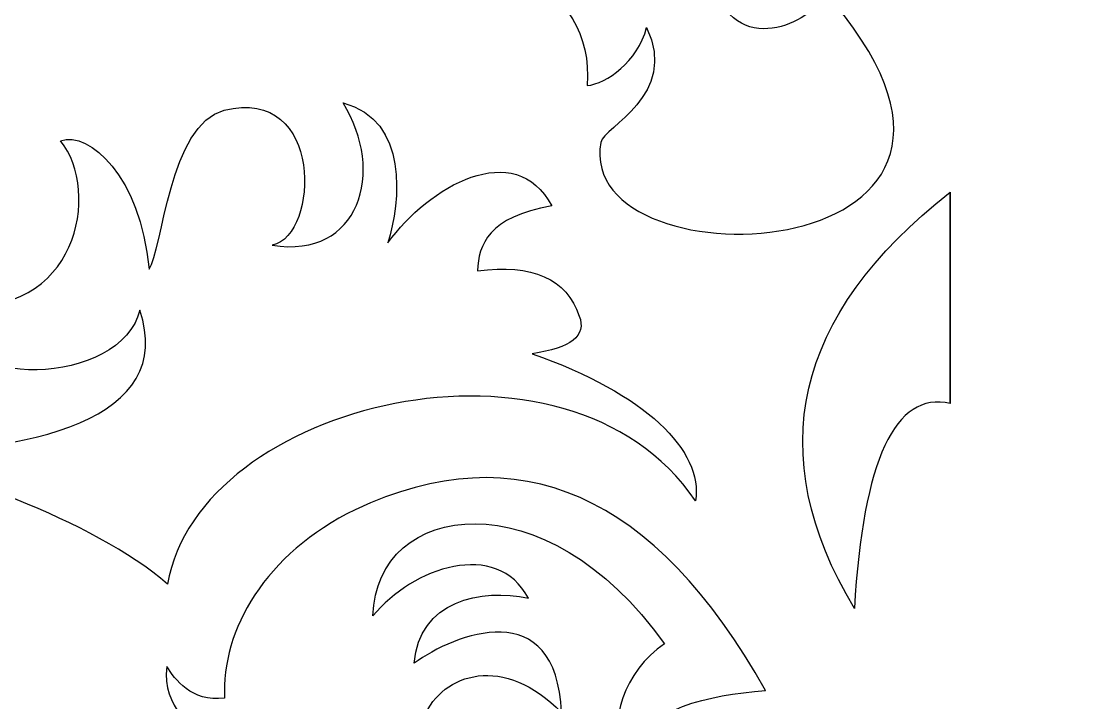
# Model space of a CAD drawing. Header units: centimetres. Extents: x -29.4 to 30.6, y -40.2 to 38.1.
# Drawn here: x -12.02 to -1.53, y 21.05 to 27.84 of the extents above; entities that cross this region are included whole.
import ezdxf

# ---------------------------------------------------------------- set-up
doc = ezdxf.new("R2010")
doc.units = ezdxf.units.CM
doc.header["$MEASUREMENT"] = 0
doc.layers.add('layer 1', color=7, linetype='Continuous')

msp = doc.modelspace()

# ---------------------------------------------------------------- linework, layer by layer
at = {"layer": 'layer 1', "color": 114}
for points, knots in [([(-10.49682, 31.68286), (-10.13731, 30.06776), (-7.41071, 29.67642), (-6.62518, 30.82687), (-6.62518, 30.82687), (-6.5612, 29.95221), (-5.30482, 29.20893), (-4.57809, 29.344), (-4.57809, 29.344), (-4.57555, 29.10636), (-4.71426, 28.92771), (-4.96843, 28.89726), (-4.96843, 28.89726), (-4.43667, 28.62986), (-4.31975, 29.1071), (-4.32318, 29.30432), (-4.32318, 29.30432), (-3.8192, 28.77985), (-4.55847, 27.77715), (-5.08296, 28.10369), (-5.08296, 28.10369), (-4.80939, 27.44749), (-4.01193, 27.90159), (-4.02869, 28.14642), (-4.02869, 28.14642), (-1.52953, 25.34688), (-6.5111, 25.14982), (-6.24195, 26.63134), (-6.24195, 26.63134), (-6.21352, 26.78785), (-5.46525, 27.09386), (-5.78604, 27.77597), (-5.78604, 27.77597), (-5.87759, 27.43635), (-6.18293, 27.21768), (-6.37843, 27.19713), (-6.37843, 27.19713), (-6.21382, 29.25603), (-10.92754, 28.82181), (-10.49682, 31.68286)], [0, 0, 0, 0, 0.09090909, 0.09090909, 0.09090909, 0.09090909, 0.18181818, 0.18181818, 0.18181818, 0.18181818, 0.27272727, 0.27272727, 0.27272727, 0.27272727, 0.36363636, 0.36363636, 0.36363636, 0.36363636, 0.45454545, 0.45454545, 0.45454545, 0.45454545, 0.54545455, 0.54545455, 0.54545455, 0.54545455, 0.63636364, 0.63636364, 0.63636364, 0.63636364, 0.72727273, 0.72727273, 0.72727273, 0.72727273, 0.81818182, 0.81818182, 0.81818182, 0.81818182, 1, 1, 1, 1]), ([(-8.81063, 27.02532), (-8.38165, 26.34007), (-8.64798, 25.46551), (-9.51482, 25.60831), (-9.51482, 25.60831), (-9.04775, 25.70335), (-8.99662, 27.20121), (-9.99579, 26.95213), (-9.99579, 26.95213), (-10.53806, 26.81696), (-10.60991, 25.55571), (-10.74182, 25.36803), (-10.74182, 25.36803), (-10.83216, 26.3017), (-11.33791, 26.74595), (-11.62385, 26.6483), (-11.62385, 26.6483), (-11.21443, 26.14325), (-11.45813, 24.8689), (-12.68872, 25.01522), (-12.68872, 25.01522), (-12.77612, 24.10417), (-11.0048, 24.21385), (-10.83627, 24.95936), (-10.83627, 24.95936), (-10.46161, 23.88526), (-11.89499, 23.51949), (-13.55785, 23.53591), (-13.55785, 23.53591), (-12.81102, 23.39074), (-11.30433, 22.8775), (-10.55749, 22.23175), (-10.55749, 22.23175), (-10.25918, 24.03671), (-6.5745, 24.94605), (-5.29979, 23.06279), (-5.29979, 23.06279), (-5.21906, 23.55837), (-5.79656, 24.1316), (-6.92691, 24.52706), (-6.92691, 24.52706), (-6.53835, 24.58212), (-6.38192, 24.70727), (-6.45762, 24.9025), (-6.45762, 24.9025), (-6.58377, 25.27292), (-6.92186, 25.4231), (-7.4719, 25.35302), (-7.4719, 25.35302), (-7.45912, 25.6116), (-7.36584, 25.88864), (-6.73011, 25.99876), (-6.73011, 25.99876), (-7.09666, 26.68841), (-7.96123, 26.19287), (-8.36308, 25.63084), (-8.36308, 25.63084), (-8.23928, 26.04141), (-8.15066, 26.85371), (-8.81063, 27.02532)], [0, 0, 0, 0, 0.0625, 0.0625, 0.0625, 0.0625, 0.125, 0.125, 0.125, 0.125, 0.1875, 0.1875, 0.1875, 0.1875, 0.25, 0.25, 0.25, 0.25, 0.3125, 0.3125, 0.3125, 0.3125, 0.375, 0.375, 0.375, 0.375, 0.4375, 0.4375, 0.4375, 0.4375, 0.5, 0.5, 0.5, 0.5, 0.5625, 0.5625, 0.5625, 0.5625, 0.625, 0.625, 0.625, 0.625, 0.6875, 0.6875, 0.6875, 0.6875, 0.75, 0.75, 0.75, 0.75, 0.8125, 0.8125, 0.8125, 0.8125, 0.875, 0.875, 0.875, 0.875, 1, 1, 1, 1]), ([(-2.76308, 26.13451), (-4.32184, 24.91297), (-4.63956, 23.53122), (-3.71624, 21.98927), (-3.71624, 21.98927), (-3.63022, 23.47115), (-3.3125, 24.15201), (-2.76308, 24.03185), (-2.76308, 24.03185), (-2.76308, 24.03185), (-2.76308, 24.03187), (-2.76308, 24.03187), (-2.76308, 24.03187), (-2.76308, 24.03187), (-2.76308, 24.08319), (-2.76308, 24.08319), (-2.76308, 24.08319), (-2.76308, 24.08319), (-2.76308, 24.13394), (-2.76308, 24.13394), (-2.76308, 24.13394), (-2.76308, 24.13394), (-2.76308, 24.1841), (-2.76308, 24.1841), (-2.76308, 24.1841), (-2.76308, 24.1841), (-2.76308, 24.23367), (-2.76308, 24.23367), (-2.76308, 24.23367), (-2.76308, 24.23367), (-2.76308, 24.28266), (-2.76308, 24.28266), (-2.76308, 24.28266), (-2.76308, 24.28266), (-2.76308, 24.33106), (-2.76308, 24.33106), (-2.76308, 24.33106), (-2.76308, 24.33106), (-2.76308, 24.37888), (-2.76308, 24.37888), (-2.76308, 24.37888), (-2.76308, 24.37888), (-2.76308, 24.4261), (-2.76308, 24.4261), (-2.76308, 24.4261), (-2.76308, 24.4261), (-2.76308, 24.47275), (-2.76308, 24.47275), (-2.76308, 24.47275), (-2.76308, 24.47275), (-2.76308, 24.5188), (-2.76308, 24.5188), (-2.76308, 24.5188), (-2.76308, 24.5188), (-2.76308, 24.56427), (-2.76308, 24.56427), (-2.76308, 24.56427), (-2.76308, 24.56427), (-2.76308, 24.60915), (-2.76308, 24.60915), (-2.76308, 24.60915), (-2.76308, 24.60915), (-2.76308, 24.65344), (-2.76308, 24.65344), (-2.76308, 24.65344), (-2.76308, 24.65344), (-2.76308, 24.69715), (-2.76308, 24.69715), (-2.76308, 24.69715), (-2.76308, 24.69715), (-2.76308, 24.74027), (-2.76308, 24.74027), (-2.76308, 24.74027), (-2.76308, 24.74027), (-2.76308, 24.7828), (-2.76308, 24.7828), (-2.76308, 24.7828), (-2.76308, 24.7828), (-2.76308, 25.06412), (-2.76308, 25.06412), (-2.76308, 25.06412), (-2.76308, 25.06412), (-2.76308, 25.10196), (-2.76308, 25.10196), (-2.76308, 25.10196), (-2.76308, 25.10196), (-2.76308, 25.13921), (-2.76308, 25.13921), (-2.76308, 25.13921), (-2.76308, 25.13921), (-2.76308, 25.17588), (-2.76308, 25.17588), (-2.76308, 25.17588), (-2.76308, 25.17588), (-2.76308, 25.21196), (-2.76308, 25.21196), (-2.76308, 25.21196), (-2.76308, 25.21196), (-2.76308, 25.24746), (-2.76308, 25.24746), (-2.76308, 25.24746), (-2.76308, 25.24746), (-2.76308, 25.28236), (-2.76308, 25.28236), (-2.76308, 25.28236), (-2.76308, 25.28236), (-2.76308, 25.31668), (-2.76308, 25.31668), (-2.76308, 25.31668), (-2.76308, 25.31668), (-2.76308, 25.35042), (-2.76308, 25.35042), (-2.76308, 25.35042), (-2.76308, 25.35042), (-2.76308, 25.38357), (-2.76308, 25.38357), (-2.76308, 25.38357), (-2.76308, 25.38357), (-2.76308, 25.41613), (-2.76308, 25.41613), (-2.76308, 25.41613), (-2.76308, 25.41613), (-2.76308, 25.4481), (-2.76308, 25.4481), (-2.76308, 25.4481), (-2.76308, 25.4481), (-2.76308, 25.47949), (-2.76308, 25.47949), (-2.76308, 25.47949), (-2.76308, 25.47949), (-2.76308, 25.51029), (-2.76308, 25.51029), (-2.76308, 25.51029), (-2.76308, 25.51029), (-2.76308, 25.5405), (-2.76308, 25.5405), (-2.76308, 25.5405), (-2.76308, 25.5405), (-2.76308, 25.57013), (-2.76308, 25.57013), (-2.76308, 25.57013), (-2.76308, 25.57013), (-2.76308, 25.59917), (-2.76308, 25.59917), (-2.76308, 25.59917), (-2.76308, 25.59917), (-2.76308, 25.62762), (-2.76308, 25.62762), (-2.76308, 25.62762), (-2.76308, 25.62762), (-2.76308, 25.65549), (-2.76308, 25.65549), (-2.76308, 25.65549), (-2.76308, 25.65549), (-2.76308, 25.68277), (-2.76308, 25.68277), (-2.76308, 25.68277), (-2.76308, 25.68277), (-2.76308, 25.70947), (-2.76308, 25.70947), (-2.76308, 25.70947), (-2.76308, 25.70947), (-2.76308, 25.73557), (-2.76308, 25.73557), (-2.76308, 25.73557), (-2.76308, 25.73557), (-2.76308, 25.76109), (-2.76308, 25.76109), (-2.76308, 25.76109), (-2.76308, 25.76109), (-2.76308, 25.78603), (-2.76308, 25.78603), (-2.76308, 25.78603), (-2.76308, 25.78603), (-2.76308, 25.81037), (-2.76308, 25.81037), (-2.76308, 25.81037), (-2.76308, 25.81037), (-2.76308, 25.83414), (-2.76308, 25.83414), (-2.76308, 25.83414), (-2.76308, 25.83414), (-2.76308, 25.85731), (-2.76308, 25.85731), (-2.76308, 25.85731), (-2.76308, 25.85731), (-2.76308, 25.8799), (-2.76308, 25.8799), (-2.76308, 25.8799), (-2.76308, 25.8799), (-2.76308, 25.9019), (-2.76308, 25.9019), (-2.76308, 25.9019), (-2.76308, 25.9019), (-2.76308, 25.92331), (-2.76308, 25.92331), (-2.76308, 25.92331), (-2.76308, 25.92331), (-2.76308, 26.0031), (-2.76308, 26.0031), (-2.76308, 26.0031), (-2.76308, 26.0031), (-2.76308, 26.02158), (-2.76308, 26.02158), (-2.76308, 26.02158), (-2.76308, 26.02158), (-2.76308, 26.03947), (-2.76308, 26.03947), (-2.76308, 26.03947), (-2.76308, 26.03947), (-2.76308, 26.05678), (-2.76308, 26.05678), (-2.76308, 26.05678), (-2.76308, 26.05678), (-2.76308, 26.0735), (-2.76308, 26.0735), (-2.76308, 26.0735), (-2.76308, 26.0735), (-2.76308, 26.08964), (-2.76308, 26.08964), (-2.76308, 26.08964), (-2.76308, 26.08964), (-2.76308, 26.10518), (-2.76308, 26.10518), (-2.76308, 26.10518), (-2.76308, 26.10518), (-2.76308, 26.12014), (-2.76308, 26.12014), (-2.76308, 26.12014), (-2.76308, 26.12014), (-2.76308, 26.13451), (-2.76308, 26.13451)], [0, 0, 0, 0, 0.01694915, 0.01694915, 0.01694915, 0.01694915, 0.03389831, 0.03389831, 0.03389831, 0.03389831, 0.05084746, 0.05084746, 0.05084746, 0.05084746, 0.06779661, 0.06779661, 0.06779661, 0.06779661, 0.08474576, 0.08474576, 0.08474576, 0.08474576, 0.10169492, 0.10169492, 0.10169492, 0.10169492, 0.11864407, 0.11864407, 0.11864407, 0.11864407, 0.13559322, 0.13559322, 0.13559322, 0.13559322, 0.15254237, 0.15254237, 0.15254237, 0.15254237, 0.16949153, 0.16949153, 0.16949153, 0.16949153, 0.18644068, 0.18644068, 0.18644068, 0.18644068, 0.20338983, 0.20338983, 0.20338983, 0.20338983, 0.22033898, 0.22033898, 0.22033898, 0.22033898, 0.23728814, 0.23728814, 0.23728814, 0.23728814, 0.25423729, 0.25423729, 0.25423729, 0.25423729, 0.27118644, 0.27118644, 0.27118644, 0.27118644, 0.28813559, 0.28813559, 0.28813559, 0.28813559, 0.30508475, 0.30508475, 0.30508475, 0.30508475, 0.3220339, 0.3220339, 0.3220339, 0.3220339, 0.33898305, 0.33898305, 0.33898305, 0.33898305, 0.3559322, 0.3559322, 0.3559322, 0.3559322, 0.37288136, 0.37288136, 0.37288136, 0.37288136, 0.38983051, 0.38983051, 0.38983051, 0.38983051, 0.40677966, 0.40677966, 0.40677966, 0.40677966, 0.42372881, 0.42372881, 0.42372881, 0.42372881, 0.44067797, 0.44067797, 0.44067797, 0.44067797, 0.45762712, 0.45762712, 0.45762712, 0.45762712, 0.47457627, 0.47457627, 0.47457627, 0.47457627, 0.49152542, 0.49152542, 0.49152542, 0.49152542, 0.50847458, 0.50847458, 0.50847458, 0.50847458, 0.52542373, 0.52542373, 0.52542373, 0.52542373, 0.54237288, 0.54237288, 0.54237288, 0.54237288, 0.55932203, 0.55932203, 0.55932203, 0.55932203, 0.57627119, 0.57627119, 0.57627119, 0.57627119, 0.59322034, 0.59322034, 0.59322034, 0.59322034, 0.61016949, 0.61016949, 0.61016949, 0.61016949, 0.62711864, 0.62711864, 0.62711864, 0.62711864, 0.6440678, 0.6440678, 0.6440678, 0.6440678, 0.66101695, 0.66101695, 0.66101695, 0.66101695, 0.6779661, 0.6779661, 0.6779661, 0.6779661, 0.69491525, 0.69491525, 0.69491525, 0.69491525, 0.71186441, 0.71186441, 0.71186441, 0.71186441, 0.72881356, 0.72881356, 0.72881356, 0.72881356, 0.74576271, 0.74576271, 0.74576271, 0.74576271, 0.76271186, 0.76271186, 0.76271186, 0.76271186, 0.77966102, 0.77966102, 0.77966102, 0.77966102, 0.79661017, 0.79661017, 0.79661017, 0.79661017, 0.81355932, 0.81355932, 0.81355932, 0.81355932, 0.83050847, 0.83050847, 0.83050847, 0.83050847, 0.84745763, 0.84745763, 0.84745763, 0.84745763, 0.86440678, 0.86440678, 0.86440678, 0.86440678, 0.88135593, 0.88135593, 0.88135593, 0.88135593, 0.89830508, 0.89830508, 0.89830508, 0.89830508, 0.91525424, 0.91525424, 0.91525424, 0.91525424, 0.93220339, 0.93220339, 0.93220339, 0.93220339, 0.94915254, 0.94915254, 0.94915254, 0.94915254, 0.96610169, 0.96610169, 0.96610169, 0.96610169, 1, 1, 1, 1]), ([(-2.76308, 24.03187), (-2.76308, 24.03187), (-2.76308, 24.08319), (-2.76308, 24.08319), (-2.76308, 24.08319), (-2.76308, 24.08319), (-2.76308, 24.13394), (-2.76308, 24.13394), (-2.76308, 24.13394), (-2.76308, 24.13394), (-2.76308, 24.1841), (-2.76308, 24.1841), (-2.76308, 24.1841), (-2.76308, 24.1841), (-2.76308, 24.23367), (-2.76308, 24.23367), (-2.76308, 24.23367), (-2.76308, 24.23367), (-2.76308, 24.28266), (-2.76308, 24.28266), (-2.76308, 24.28266), (-2.76308, 24.28266), (-2.76308, 24.33106), (-2.76308, 24.33106), (-2.76308, 24.33106), (-2.76308, 24.33106), (-2.76308, 24.37888), (-2.76308, 24.37888), (-2.76308, 24.37888), (-2.76308, 24.37888), (-2.76308, 24.4261), (-2.76308, 24.4261), (-2.76308, 24.4261), (-2.76308, 24.4261), (-2.76308, 24.47275), (-2.76308, 24.47275), (-2.76308, 24.47275), (-2.76308, 24.47275), (-2.76308, 24.5188), (-2.76308, 24.5188), (-2.76308, 24.5188), (-2.76308, 24.5188), (-2.76308, 24.56427), (-2.76308, 24.56427), (-2.76308, 24.56427), (-2.76308, 24.56427), (-2.76308, 24.60915), (-2.76308, 24.60915), (-2.76308, 24.60915), (-2.76308, 24.60915), (-2.76308, 24.65344), (-2.76308, 24.65344), (-2.76308, 24.65344), (-2.76308, 24.65344), (-2.76308, 24.69715), (-2.76308, 24.69715), (-2.76308, 24.69715), (-2.76308, 24.69715), (-2.76308, 24.74027), (-2.76308, 24.74027), (-2.76308, 24.74027), (-2.76308, 24.74027), (-2.76308, 24.7828), (-2.76308, 24.7828), (-2.76308, 24.7828), (-2.76308, 24.7828), (-2.76308, 25.06412), (-2.76308, 25.06412), (-2.76308, 25.06412), (-2.76308, 25.06412), (-2.76308, 25.10196), (-2.76308, 25.10196), (-2.76308, 25.10196), (-2.76308, 25.10196), (-2.76308, 25.13921), (-2.76308, 25.13921), (-2.76308, 25.13921), (-2.76308, 25.13921), (-2.76308, 25.17588), (-2.76308, 25.17588), (-2.76308, 25.17588), (-2.76308, 25.17588), (-2.76308, 25.21196), (-2.76308, 25.21196), (-2.76308, 25.21196), (-2.76308, 25.21196), (-2.76308, 25.24746), (-2.76308, 25.24746), (-2.76308, 25.24746), (-2.76308, 25.24746), (-2.76308, 25.28236), (-2.76308, 25.28236), (-2.76308, 25.28236), (-2.76308, 25.28236), (-2.76308, 25.31668), (-2.76308, 25.31668), (-2.76308, 25.31668), (-2.76308, 25.31668), (-2.76308, 25.35042), (-2.76308, 25.35042), (-2.76308, 25.35042), (-2.76308, 25.35042), (-2.76308, 25.38357), (-2.76308, 25.38357), (-2.76308, 25.38357), (-2.76308, 25.38357), (-2.76308, 25.41613), (-2.76308, 25.41613), (-2.76308, 25.41613), (-2.76308, 25.41613), (-2.76308, 25.4481), (-2.76308, 25.4481), (-2.76308, 25.4481), (-2.76308, 25.4481), (-2.76308, 25.47949), (-2.76308, 25.47949), (-2.76308, 25.47949), (-2.76308, 25.47949), (-2.76308, 25.51029), (-2.76308, 25.51029), (-2.76308, 25.51029), (-2.76308, 25.51029), (-2.76308, 25.5405), (-2.76308, 25.5405), (-2.76308, 25.5405), (-2.76308, 25.5405), (-2.76308, 25.57013), (-2.76308, 25.57013), (-2.76308, 25.57013), (-2.76308, 25.57013), (-2.76308, 25.59917), (-2.76308, 25.59917), (-2.76308, 25.59917), (-2.76308, 25.59917), (-2.76308, 25.62762), (-2.76308, 25.62762), (-2.76308, 25.62762), (-2.76308, 25.62762), (-2.76308, 25.65549), (-2.76308, 25.65549), (-2.76308, 25.65549), (-2.76308, 25.65549), (-2.76308, 25.68277), (-2.76308, 25.68277), (-2.76308, 25.68277), (-2.76308, 25.68277), (-2.76308, 25.70947), (-2.76308, 25.70947), (-2.76308, 25.70947), (-2.76308, 25.70947), (-2.76308, 25.73557), (-2.76308, 25.73557), (-2.76308, 25.73557), (-2.76308, 25.73557), (-2.76308, 25.76109), (-2.76308, 25.76109), (-2.76308, 25.76109), (-2.76308, 25.76109), (-2.76308, 25.78603), (-2.76308, 25.78603), (-2.76308, 25.78603), (-2.76308, 25.78603), (-2.76308, 25.81037), (-2.76308, 25.81037), (-2.76308, 25.81037), (-2.76308, 25.81037), (-2.76308, 25.83414), (-2.76308, 25.83414), (-2.76308, 25.83414), (-2.76308, 25.83414), (-2.76308, 25.85731), (-2.76308, 25.85731), (-2.76308, 25.85731), (-2.76308, 25.85731), (-2.76308, 25.8799), (-2.76308, 25.8799), (-2.76308, 25.8799), (-2.76308, 25.8799), (-2.76308, 25.9019), (-2.76308, 25.9019), (-2.76308, 25.9019), (-2.76308, 25.9019), (-2.76308, 25.92331), (-2.76308, 25.92331), (-2.76308, 25.92331), (-2.76308, 25.92331), (-2.76308, 26.0031), (-2.76308, 26.0031), (-2.76308, 26.0031), (-2.76308, 26.0031), (-2.76308, 26.02158), (-2.76308, 26.02158), (-2.76308, 26.02158), (-2.76308, 26.02158), (-2.76308, 26.03947), (-2.76308, 26.03947), (-2.76308, 26.03947), (-2.76308, 26.03947), (-2.76308, 26.05678), (-2.76308, 26.05678), (-2.76308, 26.05678), (-2.76308, 26.05678), (-2.76308, 26.0735), (-2.76308, 26.0735), (-2.76308, 26.0735), (-2.76308, 26.0735), (-2.76308, 26.08964), (-2.76308, 26.08964), (-2.76308, 26.08964), (-2.76308, 26.08964), (-2.76308, 26.10518), (-2.76308, 26.10518), (-2.76308, 26.10518), (-2.76308, 26.10518), (-2.76308, 26.12014), (-2.76308, 26.12014), (-2.76308, 26.12014), (-2.76308, 26.12014), (-2.76308, 26.13451), (-2.76308, 26.13451), (-2.76308, 26.13451), (-2.76308, 26.13451), (-2.76308, 26.13454), (-2.76308, 26.13454), (-2.76308, 26.13454), (-2.76308, 26.13454), (-2.76308, 24.03187), (-2.76308, 24.03187)], [0, 0, 0, 0, 0.01724138, 0.01724138, 0.01724138, 0.01724138, 0.03448276, 0.03448276, 0.03448276, 0.03448276, 0.05172414, 0.05172414, 0.05172414, 0.05172414, 0.06896552, 0.06896552, 0.06896552, 0.06896552, 0.0862069, 0.0862069, 0.0862069, 0.0862069, 0.10344828, 0.10344828, 0.10344828, 0.10344828, 0.12068966, 0.12068966, 0.12068966, 0.12068966, 0.13793103, 0.13793103, 0.13793103, 0.13793103, 0.15517241, 0.15517241, 0.15517241, 0.15517241, 0.17241379, 0.17241379, 0.17241379, 0.17241379, 0.18965517, 0.18965517, 0.18965517, 0.18965517, 0.20689655, 0.20689655, 0.20689655, 0.20689655, 0.22413793, 0.22413793, 0.22413793, 0.22413793, 0.24137931, 0.24137931, 0.24137931, 0.24137931, 0.25862069, 0.25862069, 0.25862069, 0.25862069, 0.27586207, 0.27586207, 0.27586207, 0.27586207, 0.29310345, 0.29310345, 0.29310345, 0.29310345, 0.31034483, 0.31034483, 0.31034483, 0.31034483, 0.32758621, 0.32758621, 0.32758621, 0.32758621, 0.34482759, 0.34482759, 0.34482759, 0.34482759, 0.36206897, 0.36206897, 0.36206897, 0.36206897, 0.37931034, 0.37931034, 0.37931034, 0.37931034, 0.39655172, 0.39655172, 0.39655172, 0.39655172, 0.4137931, 0.4137931, 0.4137931, 0.4137931, 0.43103448, 0.43103448, 0.43103448, 0.43103448, 0.44827586, 0.44827586, 0.44827586, 0.44827586, 0.46551724, 0.46551724, 0.46551724, 0.46551724, 0.48275862, 0.48275862, 0.48275862, 0.48275862, 0.5, 0.5, 0.5, 0.5, 0.51724138, 0.51724138, 0.51724138, 0.51724138, 0.53448276, 0.53448276, 0.53448276, 0.53448276, 0.55172414, 0.55172414, 0.55172414, 0.55172414, 0.56896552, 0.56896552, 0.56896552, 0.56896552, 0.5862069, 0.5862069, 0.5862069, 0.5862069, 0.60344828, 0.60344828, 0.60344828, 0.60344828, 0.62068966, 0.62068966, 0.62068966, 0.62068966, 0.63793103, 0.63793103, 0.63793103, 0.63793103, 0.65517241, 0.65517241, 0.65517241, 0.65517241, 0.67241379, 0.67241379, 0.67241379, 0.67241379, 0.68965517, 0.68965517, 0.68965517, 0.68965517, 0.70689655, 0.70689655, 0.70689655, 0.70689655, 0.72413793, 0.72413793, 0.72413793, 0.72413793, 0.74137931, 0.74137931, 0.74137931, 0.74137931, 0.75862069, 0.75862069, 0.75862069, 0.75862069, 0.77586207, 0.77586207, 0.77586207, 0.77586207, 0.79310345, 0.79310345, 0.79310345, 0.79310345, 0.81034483, 0.81034483, 0.81034483, 0.81034483, 0.82758621, 0.82758621, 0.82758621, 0.82758621, 0.84482759, 0.84482759, 0.84482759, 0.84482759, 0.86206897, 0.86206897, 0.86206897, 0.86206897, 0.87931034, 0.87931034, 0.87931034, 0.87931034, 0.89655172, 0.89655172, 0.89655172, 0.89655172, 0.9137931, 0.9137931, 0.9137931, 0.9137931, 0.93103448, 0.93103448, 0.93103448, 0.93103448, 0.94827586, 0.94827586, 0.94827586, 0.94827586, 0.96551724, 0.96551724, 0.96551724, 0.96551724, 1, 1, 1, 1]), ([(-6.0236, 20.52238), (-6.16973, 20.84774), (-6.01093, 21.36354), (-5.60942, 21.63643), (-5.60942, 21.63643), (-6.79265, 23.30912), (-8.47957, 23.06353), (-8.5133, 21.91568), (-8.5133, 21.91568), (-8.11584, 22.39875), (-7.27714, 22.68407), (-6.9637, 22.09155), (-6.9637, 22.09155), (-7.43161, 22.19394), (-8.05687, 22.06344), (-8.1008, 21.44309), (-8.1008, 21.44309), (-7.7041, 21.73756), (-6.68092, 22.13952), (-6.63517, 20.95147), (-6.63517, 20.95147), (-7.19752, 21.54153), (-7.825, 21.34958), (-8.00057, 20.90807), (-8.00057, 20.90807), (-7.51447, 20.95412), (-6.77132, 20.47238), (-6.67101, 19.95833), (-6.67101, 19.95833), (-6.89809, 19.63545), (-7.2898, 18.80314), (-7.21411, 18.49028), (-7.21411, 18.49028), (-7.01626, 18.11932), (-7.10675, 17.91285), (-7.18743, 17.84059), (-7.18743, 17.84059), (-7.43905, 18.25432), (-8.74023, 19.18485), (-9.20483, 18.9408), (-9.20483, 18.9408), (-9.97073, 18.37092), (-10.00933, 19.21384), (-10.99117, 18.95582), (-10.99117, 18.95582), (-10.64803, 18.52532), (-10.83979, 18.34511), (-11.56644, 18.41519), (-11.56644, 18.41519), (-11.43524, 18.70303), (-11.45542, 19.17608), (-11.62699, 19.83434), (-11.62699, 19.83434), (-9.13555, 20.64142), (-10.67913, 20.58145), (-10.56671, 21.41127), (-10.56671, 21.41127), (-10.48547, 21.28517), (-10.32447, 21.05539), (-9.99139, 21.09544), (-9.99139, 21.09544), (-10.02166, 21.7763), (-9.58765, 22.53269), (-8.68934, 22.97324), (-8.68934, 22.97324), (-7.0643, 23.7342), (-5.70168, 23.13344), (-4.6015, 21.17096), (-4.6015, 21.17096), (-5.19701, 21.1209), (-5.73719, 21.0117), (-6.0236, 20.52238)], [0, 0, 0, 0, 0.05263158, 0.05263158, 0.05263158, 0.05263158, 0.10526316, 0.10526316, 0.10526316, 0.10526316, 0.15789474, 0.15789474, 0.15789474, 0.15789474, 0.21052632, 0.21052632, 0.21052632, 0.21052632, 0.26315789, 0.26315789, 0.26315789, 0.26315789, 0.31578947, 0.31578947, 0.31578947, 0.31578947, 0.36842105, 0.36842105, 0.36842105, 0.36842105, 0.42105263, 0.42105263, 0.42105263, 0.42105263, 0.47368421, 0.47368421, 0.47368421, 0.47368421, 0.52631579, 0.52631579, 0.52631579, 0.52631579, 0.57894737, 0.57894737, 0.57894737, 0.57894737, 0.63157895, 0.63157895, 0.63157895, 0.63157895, 0.68421053, 0.68421053, 0.68421053, 0.68421053, 0.73684211, 0.73684211, 0.73684211, 0.73684211, 0.78947368, 0.78947368, 0.78947368, 0.78947368, 0.84210526, 0.84210526, 0.84210526, 0.84210526, 0.89473684, 0.89473684, 0.89473684, 0.89473684, 1, 1, 1, 1])]:
    msp.add_open_spline(points, degree=3, knots=knots, dxfattribs=at)
at = {"layer": 'layer 1', "color": 250, "lineweight": 20}
for points, knots in [([(-10.49682, 31.68286), (-10.13731, 30.06776), (-7.41071, 29.67642), (-6.62518, 30.82687), (-6.62518, 30.82687), (-6.5612, 29.95221), (-5.30482, 29.20893), (-4.57809, 29.344), (-4.57809, 29.344), (-4.57555, 29.10636), (-4.71426, 28.92771), (-4.96843, 28.89726), (-4.96843, 28.89726), (-4.43667, 28.62986), (-4.31975, 29.1071), (-4.32318, 29.30432), (-4.32318, 29.30432), (-3.8192, 28.77985), (-4.55847, 27.77715), (-5.08296, 28.10369), (-5.08296, 28.10369), (-4.80939, 27.44749), (-4.01193, 27.90159), (-4.02869, 28.14642), (-4.02869, 28.14642), (-1.52953, 25.34688), (-6.5111, 25.14982), (-6.24195, 26.63134), (-6.24195, 26.63134), (-6.21352, 26.78785), (-5.46525, 27.09386), (-5.78604, 27.77597), (-5.78604, 27.77597), (-5.87759, 27.43635), (-6.18293, 27.21768), (-6.37843, 27.19713), (-6.37843, 27.19713), (-6.21382, 29.25603), (-10.92754, 28.82181), (-10.49682, 31.68286)], [0, 0, 0, 0, 0.09090909, 0.09090909, 0.09090909, 0.09090909, 0.18181818, 0.18181818, 0.18181818, 0.18181818, 0.27272727, 0.27272727, 0.27272727, 0.27272727, 0.36363636, 0.36363636, 0.36363636, 0.36363636, 0.45454545, 0.45454545, 0.45454545, 0.45454545, 0.54545455, 0.54545455, 0.54545455, 0.54545455, 0.63636364, 0.63636364, 0.63636364, 0.63636364, 0.72727273, 0.72727273, 0.72727273, 0.72727273, 0.81818182, 0.81818182, 0.81818182, 0.81818182, 1, 1, 1, 1]), ([(-8.81063, 27.02532), (-8.38165, 26.34007), (-8.64798, 25.46551), (-9.51482, 25.60831), (-9.51482, 25.60831), (-9.04775, 25.70335), (-8.99662, 27.20121), (-9.99579, 26.95213), (-9.99579, 26.95213), (-10.53806, 26.81696), (-10.60991, 25.55571), (-10.74182, 25.36803), (-10.74182, 25.36803), (-10.83216, 26.3017), (-11.33791, 26.74595), (-11.62385, 26.6483), (-11.62385, 26.6483), (-11.21443, 26.14325), (-11.45813, 24.8689), (-12.68872, 25.01522), (-12.68872, 25.01522), (-12.77612, 24.10417), (-11.0048, 24.21385), (-10.83627, 24.95936), (-10.83627, 24.95936), (-10.46161, 23.88526), (-11.89499, 23.51949), (-13.55785, 23.53591), (-13.55785, 23.53591), (-12.81102, 23.39074), (-11.30433, 22.8775), (-10.55749, 22.23175), (-10.55749, 22.23175), (-10.25918, 24.03671), (-6.5745, 24.94605), (-5.29979, 23.06279), (-5.29979, 23.06279), (-5.21906, 23.55837), (-5.79656, 24.1316), (-6.92691, 24.52706), (-6.92691, 24.52706), (-6.53835, 24.58212), (-6.38192, 24.70727), (-6.45762, 24.9025), (-6.45762, 24.9025), (-6.58377, 25.27292), (-6.92186, 25.4231), (-7.4719, 25.35302), (-7.4719, 25.35302), (-7.45912, 25.6116), (-7.36584, 25.88864), (-6.73011, 25.99876), (-6.73011, 25.99876), (-7.09666, 26.68841), (-7.96123, 26.19287), (-8.36308, 25.63084), (-8.36308, 25.63084), (-8.23928, 26.04141), (-8.15066, 26.85371), (-8.81063, 27.02532)], [0, 0, 0, 0, 0.0625, 0.0625, 0.0625, 0.0625, 0.125, 0.125, 0.125, 0.125, 0.1875, 0.1875, 0.1875, 0.1875, 0.25, 0.25, 0.25, 0.25, 0.3125, 0.3125, 0.3125, 0.3125, 0.375, 0.375, 0.375, 0.375, 0.4375, 0.4375, 0.4375, 0.4375, 0.5, 0.5, 0.5, 0.5, 0.5625, 0.5625, 0.5625, 0.5625, 0.625, 0.625, 0.625, 0.625, 0.6875, 0.6875, 0.6875, 0.6875, 0.75, 0.75, 0.75, 0.75, 0.8125, 0.8125, 0.8125, 0.8125, 0.875, 0.875, 0.875, 0.875, 1, 1, 1, 1]), ([(-2.76308, 26.13451), (-4.32184, 24.91297), (-4.63956, 23.53122), (-3.71624, 21.98927), (-3.71624, 21.98927), (-3.63022, 23.47115), (-3.3125, 24.15201), (-2.76308, 24.03185), (-2.76308, 24.03185), (-2.76308, 24.03185), (-2.76308, 24.03187), (-2.76308, 24.03187), (-2.76308, 24.03187), (-2.76308, 24.03187), (-2.76308, 24.08319), (-2.76308, 24.08319), (-2.76308, 24.08319), (-2.76308, 24.08319), (-2.76308, 24.13394), (-2.76308, 24.13394), (-2.76308, 24.13394), (-2.76308, 24.13394), (-2.76308, 24.1841), (-2.76308, 24.1841), (-2.76308, 24.1841), (-2.76308, 24.1841), (-2.76308, 24.23367), (-2.76308, 24.23367), (-2.76308, 24.23367), (-2.76308, 24.23367), (-2.76308, 24.28266), (-2.76308, 24.28266), (-2.76308, 24.28266), (-2.76308, 24.28266), (-2.76308, 24.33106), (-2.76308, 24.33106), (-2.76308, 24.33106), (-2.76308, 24.33106), (-2.76308, 24.37888), (-2.76308, 24.37888), (-2.76308, 24.37888), (-2.76308, 24.37888), (-2.76308, 24.4261), (-2.76308, 24.4261), (-2.76308, 24.4261), (-2.76308, 24.4261), (-2.76308, 24.47275), (-2.76308, 24.47275), (-2.76308, 24.47275), (-2.76308, 24.47275), (-2.76308, 24.5188), (-2.76308, 24.5188), (-2.76308, 24.5188), (-2.76308, 24.5188), (-2.76308, 24.56427), (-2.76308, 24.56427), (-2.76308, 24.56427), (-2.76308, 24.56427), (-2.76308, 24.60915), (-2.76308, 24.60915), (-2.76308, 24.60915), (-2.76308, 24.60915), (-2.76308, 24.65344), (-2.76308, 24.65344), (-2.76308, 24.65344), (-2.76308, 24.65344), (-2.76308, 24.69715), (-2.76308, 24.69715), (-2.76308, 24.69715), (-2.76308, 24.69715), (-2.76308, 24.74027), (-2.76308, 24.74027), (-2.76308, 24.74027), (-2.76308, 24.74027), (-2.76308, 24.7828), (-2.76308, 24.7828), (-2.76308, 24.7828), (-2.76308, 24.7828), (-2.76308, 25.06412), (-2.76308, 25.06412), (-2.76308, 25.06412), (-2.76308, 25.06412), (-2.76308, 25.10196), (-2.76308, 25.10196), (-2.76308, 25.10196), (-2.76308, 25.10196), (-2.76308, 25.13921), (-2.76308, 25.13921), (-2.76308, 25.13921), (-2.76308, 25.13921), (-2.76308, 25.17588), (-2.76308, 25.17588), (-2.76308, 25.17588), (-2.76308, 25.17588), (-2.76308, 25.21196), (-2.76308, 25.21196), (-2.76308, 25.21196), (-2.76308, 25.21196), (-2.76308, 25.24746), (-2.76308, 25.24746), (-2.76308, 25.24746), (-2.76308, 25.24746), (-2.76308, 25.28236), (-2.76308, 25.28236), (-2.76308, 25.28236), (-2.76308, 25.28236), (-2.76308, 25.31668), (-2.76308, 25.31668), (-2.76308, 25.31668), (-2.76308, 25.31668), (-2.76308, 25.35042), (-2.76308, 25.35042), (-2.76308, 25.35042), (-2.76308, 25.35042), (-2.76308, 25.38357), (-2.76308, 25.38357), (-2.76308, 25.38357), (-2.76308, 25.38357), (-2.76308, 25.41613), (-2.76308, 25.41613), (-2.76308, 25.41613), (-2.76308, 25.41613), (-2.76308, 25.4481), (-2.76308, 25.4481), (-2.76308, 25.4481), (-2.76308, 25.4481), (-2.76308, 25.47949), (-2.76308, 25.47949), (-2.76308, 25.47949), (-2.76308, 25.47949), (-2.76308, 25.51029), (-2.76308, 25.51029), (-2.76308, 25.51029), (-2.76308, 25.51029), (-2.76308, 25.5405), (-2.76308, 25.5405), (-2.76308, 25.5405), (-2.76308, 25.5405), (-2.76308, 25.57013), (-2.76308, 25.57013), (-2.76308, 25.57013), (-2.76308, 25.57013), (-2.76308, 25.59917), (-2.76308, 25.59917), (-2.76308, 25.59917), (-2.76308, 25.59917), (-2.76308, 25.62762), (-2.76308, 25.62762), (-2.76308, 25.62762), (-2.76308, 25.62762), (-2.76308, 25.65549), (-2.76308, 25.65549), (-2.76308, 25.65549), (-2.76308, 25.65549), (-2.76308, 25.68277), (-2.76308, 25.68277), (-2.76308, 25.68277), (-2.76308, 25.68277), (-2.76308, 25.70947), (-2.76308, 25.70947), (-2.76308, 25.70947), (-2.76308, 25.70947), (-2.76308, 25.73557), (-2.76308, 25.73557), (-2.76308, 25.73557), (-2.76308, 25.73557), (-2.76308, 25.76109), (-2.76308, 25.76109), (-2.76308, 25.76109), (-2.76308, 25.76109), (-2.76308, 25.78603), (-2.76308, 25.78603), (-2.76308, 25.78603), (-2.76308, 25.78603), (-2.76308, 25.81037), (-2.76308, 25.81037), (-2.76308, 25.81037), (-2.76308, 25.81037), (-2.76308, 25.83414), (-2.76308, 25.83414), (-2.76308, 25.83414), (-2.76308, 25.83414), (-2.76308, 25.85731), (-2.76308, 25.85731), (-2.76308, 25.85731), (-2.76308, 25.85731), (-2.76308, 25.8799), (-2.76308, 25.8799), (-2.76308, 25.8799), (-2.76308, 25.8799), (-2.76308, 25.9019), (-2.76308, 25.9019), (-2.76308, 25.9019), (-2.76308, 25.9019), (-2.76308, 25.92331), (-2.76308, 25.92331), (-2.76308, 25.92331), (-2.76308, 25.92331), (-2.76308, 26.0031), (-2.76308, 26.0031), (-2.76308, 26.0031), (-2.76308, 26.0031), (-2.76308, 26.02158), (-2.76308, 26.02158), (-2.76308, 26.02158), (-2.76308, 26.02158), (-2.76308, 26.03947), (-2.76308, 26.03947), (-2.76308, 26.03947), (-2.76308, 26.03947), (-2.76308, 26.05678), (-2.76308, 26.05678), (-2.76308, 26.05678), (-2.76308, 26.05678), (-2.76308, 26.0735), (-2.76308, 26.0735), (-2.76308, 26.0735), (-2.76308, 26.0735), (-2.76308, 26.08964), (-2.76308, 26.08964), (-2.76308, 26.08964), (-2.76308, 26.08964), (-2.76308, 26.10518), (-2.76308, 26.10518), (-2.76308, 26.10518), (-2.76308, 26.10518), (-2.76308, 26.12014), (-2.76308, 26.12014), (-2.76308, 26.12014), (-2.76308, 26.12014), (-2.76308, 26.13451), (-2.76308, 26.13451)], [0, 0, 0, 0, 0.01694915, 0.01694915, 0.01694915, 0.01694915, 0.03389831, 0.03389831, 0.03389831, 0.03389831, 0.05084746, 0.05084746, 0.05084746, 0.05084746, 0.06779661, 0.06779661, 0.06779661, 0.06779661, 0.08474576, 0.08474576, 0.08474576, 0.08474576, 0.10169492, 0.10169492, 0.10169492, 0.10169492, 0.11864407, 0.11864407, 0.11864407, 0.11864407, 0.13559322, 0.13559322, 0.13559322, 0.13559322, 0.15254237, 0.15254237, 0.15254237, 0.15254237, 0.16949153, 0.16949153, 0.16949153, 0.16949153, 0.18644068, 0.18644068, 0.18644068, 0.18644068, 0.20338983, 0.20338983, 0.20338983, 0.20338983, 0.22033898, 0.22033898, 0.22033898, 0.22033898, 0.23728814, 0.23728814, 0.23728814, 0.23728814, 0.25423729, 0.25423729, 0.25423729, 0.25423729, 0.27118644, 0.27118644, 0.27118644, 0.27118644, 0.28813559, 0.28813559, 0.28813559, 0.28813559, 0.30508475, 0.30508475, 0.30508475, 0.30508475, 0.3220339, 0.3220339, 0.3220339, 0.3220339, 0.33898305, 0.33898305, 0.33898305, 0.33898305, 0.3559322, 0.3559322, 0.3559322, 0.3559322, 0.37288136, 0.37288136, 0.37288136, 0.37288136, 0.38983051, 0.38983051, 0.38983051, 0.38983051, 0.40677966, 0.40677966, 0.40677966, 0.40677966, 0.42372881, 0.42372881, 0.42372881, 0.42372881, 0.44067797, 0.44067797, 0.44067797, 0.44067797, 0.45762712, 0.45762712, 0.45762712, 0.45762712, 0.47457627, 0.47457627, 0.47457627, 0.47457627, 0.49152542, 0.49152542, 0.49152542, 0.49152542, 0.50847458, 0.50847458, 0.50847458, 0.50847458, 0.52542373, 0.52542373, 0.52542373, 0.52542373, 0.54237288, 0.54237288, 0.54237288, 0.54237288, 0.55932203, 0.55932203, 0.55932203, 0.55932203, 0.57627119, 0.57627119, 0.57627119, 0.57627119, 0.59322034, 0.59322034, 0.59322034, 0.59322034, 0.61016949, 0.61016949, 0.61016949, 0.61016949, 0.62711864, 0.62711864, 0.62711864, 0.62711864, 0.6440678, 0.6440678, 0.6440678, 0.6440678, 0.66101695, 0.66101695, 0.66101695, 0.66101695, 0.6779661, 0.6779661, 0.6779661, 0.6779661, 0.69491525, 0.69491525, 0.69491525, 0.69491525, 0.71186441, 0.71186441, 0.71186441, 0.71186441, 0.72881356, 0.72881356, 0.72881356, 0.72881356, 0.74576271, 0.74576271, 0.74576271, 0.74576271, 0.76271186, 0.76271186, 0.76271186, 0.76271186, 0.77966102, 0.77966102, 0.77966102, 0.77966102, 0.79661017, 0.79661017, 0.79661017, 0.79661017, 0.81355932, 0.81355932, 0.81355932, 0.81355932, 0.83050847, 0.83050847, 0.83050847, 0.83050847, 0.84745763, 0.84745763, 0.84745763, 0.84745763, 0.86440678, 0.86440678, 0.86440678, 0.86440678, 0.88135593, 0.88135593, 0.88135593, 0.88135593, 0.89830508, 0.89830508, 0.89830508, 0.89830508, 0.91525424, 0.91525424, 0.91525424, 0.91525424, 0.93220339, 0.93220339, 0.93220339, 0.93220339, 0.94915254, 0.94915254, 0.94915254, 0.94915254, 0.96610169, 0.96610169, 0.96610169, 0.96610169, 1, 1, 1, 1]), ([(-2.76308, 24.03187), (-2.76308, 24.03187), (-2.76308, 24.08319), (-2.76308, 24.08319), (-2.76308, 24.08319), (-2.76308, 24.08319), (-2.76308, 24.13394), (-2.76308, 24.13394), (-2.76308, 24.13394), (-2.76308, 24.13394), (-2.76308, 24.1841), (-2.76308, 24.1841), (-2.76308, 24.1841), (-2.76308, 24.1841), (-2.76308, 24.23367), (-2.76308, 24.23367), (-2.76308, 24.23367), (-2.76308, 24.23367), (-2.76308, 24.28266), (-2.76308, 24.28266), (-2.76308, 24.28266), (-2.76308, 24.28266), (-2.76308, 24.33106), (-2.76308, 24.33106), (-2.76308, 24.33106), (-2.76308, 24.33106), (-2.76308, 24.37888), (-2.76308, 24.37888), (-2.76308, 24.37888), (-2.76308, 24.37888), (-2.76308, 24.4261), (-2.76308, 24.4261), (-2.76308, 24.4261), (-2.76308, 24.4261), (-2.76308, 24.47275), (-2.76308, 24.47275), (-2.76308, 24.47275), (-2.76308, 24.47275), (-2.76308, 24.5188), (-2.76308, 24.5188), (-2.76308, 24.5188), (-2.76308, 24.5188), (-2.76308, 24.56427), (-2.76308, 24.56427), (-2.76308, 24.56427), (-2.76308, 24.56427), (-2.76308, 24.60915), (-2.76308, 24.60915), (-2.76308, 24.60915), (-2.76308, 24.60915), (-2.76308, 24.65344), (-2.76308, 24.65344), (-2.76308, 24.65344), (-2.76308, 24.65344), (-2.76308, 24.69715), (-2.76308, 24.69715), (-2.76308, 24.69715), (-2.76308, 24.69715), (-2.76308, 24.74027), (-2.76308, 24.74027), (-2.76308, 24.74027), (-2.76308, 24.74027), (-2.76308, 24.7828), (-2.76308, 24.7828), (-2.76308, 24.7828), (-2.76308, 24.7828), (-2.76308, 25.06412), (-2.76308, 25.06412), (-2.76308, 25.06412), (-2.76308, 25.06412), (-2.76308, 25.10196), (-2.76308, 25.10196), (-2.76308, 25.10196), (-2.76308, 25.10196), (-2.76308, 25.13921), (-2.76308, 25.13921), (-2.76308, 25.13921), (-2.76308, 25.13921), (-2.76308, 25.17588), (-2.76308, 25.17588), (-2.76308, 25.17588), (-2.76308, 25.17588), (-2.76308, 25.21196), (-2.76308, 25.21196), (-2.76308, 25.21196), (-2.76308, 25.21196), (-2.76308, 25.24746), (-2.76308, 25.24746), (-2.76308, 25.24746), (-2.76308, 25.24746), (-2.76308, 25.28236), (-2.76308, 25.28236), (-2.76308, 25.28236), (-2.76308, 25.28236), (-2.76308, 25.31668), (-2.76308, 25.31668), (-2.76308, 25.31668), (-2.76308, 25.31668), (-2.76308, 25.35042), (-2.76308, 25.35042), (-2.76308, 25.35042), (-2.76308, 25.35042), (-2.76308, 25.38357), (-2.76308, 25.38357), (-2.76308, 25.38357), (-2.76308, 25.38357), (-2.76308, 25.41613), (-2.76308, 25.41613), (-2.76308, 25.41613), (-2.76308, 25.41613), (-2.76308, 25.4481), (-2.76308, 25.4481), (-2.76308, 25.4481), (-2.76308, 25.4481), (-2.76308, 25.47949), (-2.76308, 25.47949), (-2.76308, 25.47949), (-2.76308, 25.47949), (-2.76308, 25.51029), (-2.76308, 25.51029), (-2.76308, 25.51029), (-2.76308, 25.51029), (-2.76308, 25.5405), (-2.76308, 25.5405), (-2.76308, 25.5405), (-2.76308, 25.5405), (-2.76308, 25.57013), (-2.76308, 25.57013), (-2.76308, 25.57013), (-2.76308, 25.57013), (-2.76308, 25.59917), (-2.76308, 25.59917), (-2.76308, 25.59917), (-2.76308, 25.59917), (-2.76308, 25.62762), (-2.76308, 25.62762), (-2.76308, 25.62762), (-2.76308, 25.62762), (-2.76308, 25.65549), (-2.76308, 25.65549), (-2.76308, 25.65549), (-2.76308, 25.65549), (-2.76308, 25.68277), (-2.76308, 25.68277), (-2.76308, 25.68277), (-2.76308, 25.68277), (-2.76308, 25.70947), (-2.76308, 25.70947), (-2.76308, 25.70947), (-2.76308, 25.70947), (-2.76308, 25.73557), (-2.76308, 25.73557), (-2.76308, 25.73557), (-2.76308, 25.73557), (-2.76308, 25.76109), (-2.76308, 25.76109), (-2.76308, 25.76109), (-2.76308, 25.76109), (-2.76308, 25.78603), (-2.76308, 25.78603), (-2.76308, 25.78603), (-2.76308, 25.78603), (-2.76308, 25.81037), (-2.76308, 25.81037), (-2.76308, 25.81037), (-2.76308, 25.81037), (-2.76308, 25.83414), (-2.76308, 25.83414), (-2.76308, 25.83414), (-2.76308, 25.83414), (-2.76308, 25.85731), (-2.76308, 25.85731), (-2.76308, 25.85731), (-2.76308, 25.85731), (-2.76308, 25.8799), (-2.76308, 25.8799), (-2.76308, 25.8799), (-2.76308, 25.8799), (-2.76308, 25.9019), (-2.76308, 25.9019), (-2.76308, 25.9019), (-2.76308, 25.9019), (-2.76308, 25.92331), (-2.76308, 25.92331), (-2.76308, 25.92331), (-2.76308, 25.92331), (-2.76308, 26.0031), (-2.76308, 26.0031), (-2.76308, 26.0031), (-2.76308, 26.0031), (-2.76308, 26.02158), (-2.76308, 26.02158), (-2.76308, 26.02158), (-2.76308, 26.02158), (-2.76308, 26.03947), (-2.76308, 26.03947), (-2.76308, 26.03947), (-2.76308, 26.03947), (-2.76308, 26.05678), (-2.76308, 26.05678), (-2.76308, 26.05678), (-2.76308, 26.05678), (-2.76308, 26.0735), (-2.76308, 26.0735), (-2.76308, 26.0735), (-2.76308, 26.0735), (-2.76308, 26.08964), (-2.76308, 26.08964), (-2.76308, 26.08964), (-2.76308, 26.08964), (-2.76308, 26.10518), (-2.76308, 26.10518), (-2.76308, 26.10518), (-2.76308, 26.10518), (-2.76308, 26.12014), (-2.76308, 26.12014), (-2.76308, 26.12014), (-2.76308, 26.12014), (-2.76308, 26.13451), (-2.76308, 26.13451), (-2.76308, 26.13451), (-2.76308, 26.13451), (-2.76308, 26.13454), (-2.76308, 26.13454)], [0, 0, 0, 0, 0.01754386, 0.01754386, 0.01754386, 0.01754386, 0.03508772, 0.03508772, 0.03508772, 0.03508772, 0.05263158, 0.05263158, 0.05263158, 0.05263158, 0.07017544, 0.07017544, 0.07017544, 0.07017544, 0.0877193, 0.0877193, 0.0877193, 0.0877193, 0.10526316, 0.10526316, 0.10526316, 0.10526316, 0.12280702, 0.12280702, 0.12280702, 0.12280702, 0.14035088, 0.14035088, 0.14035088, 0.14035088, 0.15789474, 0.15789474, 0.15789474, 0.15789474, 0.1754386, 0.1754386, 0.1754386, 0.1754386, 0.19298246, 0.19298246, 0.19298246, 0.19298246, 0.21052632, 0.21052632, 0.21052632, 0.21052632, 0.22807018, 0.22807018, 0.22807018, 0.22807018, 0.24561404, 0.24561404, 0.24561404, 0.24561404, 0.26315789, 0.26315789, 0.26315789, 0.26315789, 0.28070175, 0.28070175, 0.28070175, 0.28070175, 0.29824561, 0.29824561, 0.29824561, 0.29824561, 0.31578947, 0.31578947, 0.31578947, 0.31578947, 0.33333333, 0.33333333, 0.33333333, 0.33333333, 0.35087719, 0.35087719, 0.35087719, 0.35087719, 0.36842105, 0.36842105, 0.36842105, 0.36842105, 0.38596491, 0.38596491, 0.38596491, 0.38596491, 0.40350877, 0.40350877, 0.40350877, 0.40350877, 0.42105263, 0.42105263, 0.42105263, 0.42105263, 0.43859649, 0.43859649, 0.43859649, 0.43859649, 0.45614035, 0.45614035, 0.45614035, 0.45614035, 0.47368421, 0.47368421, 0.47368421, 0.47368421, 0.49122807, 0.49122807, 0.49122807, 0.49122807, 0.50877193, 0.50877193, 0.50877193, 0.50877193, 0.52631579, 0.52631579, 0.52631579, 0.52631579, 0.54385965, 0.54385965, 0.54385965, 0.54385965, 0.56140351, 0.56140351, 0.56140351, 0.56140351, 0.57894737, 0.57894737, 0.57894737, 0.57894737, 0.59649123, 0.59649123, 0.59649123, 0.59649123, 0.61403509, 0.61403509, 0.61403509, 0.61403509, 0.63157895, 0.63157895, 0.63157895, 0.63157895, 0.64912281, 0.64912281, 0.64912281, 0.64912281, 0.66666667, 0.66666667, 0.66666667, 0.66666667, 0.68421053, 0.68421053, 0.68421053, 0.68421053, 0.70175439, 0.70175439, 0.70175439, 0.70175439, 0.71929825, 0.71929825, 0.71929825, 0.71929825, 0.73684211, 0.73684211, 0.73684211, 0.73684211, 0.75438596, 0.75438596, 0.75438596, 0.75438596, 0.77192982, 0.77192982, 0.77192982, 0.77192982, 0.78947368, 0.78947368, 0.78947368, 0.78947368, 0.80701754, 0.80701754, 0.80701754, 0.80701754, 0.8245614, 0.8245614, 0.8245614, 0.8245614, 0.84210526, 0.84210526, 0.84210526, 0.84210526, 0.85964912, 0.85964912, 0.85964912, 0.85964912, 0.87719298, 0.87719298, 0.87719298, 0.87719298, 0.89473684, 0.89473684, 0.89473684, 0.89473684, 0.9122807, 0.9122807, 0.9122807, 0.9122807, 0.92982456, 0.92982456, 0.92982456, 0.92982456, 0.94736842, 0.94736842, 0.94736842, 0.94736842, 0.96491228, 0.96491228, 0.96491228, 0.96491228, 1, 1, 1, 1]), ([(-6.0236, 20.52238), (-6.16973, 20.84774), (-6.01093, 21.36354), (-5.60942, 21.63643), (-5.60942, 21.63643), (-6.79265, 23.30912), (-8.47957, 23.06353), (-8.5133, 21.91568), (-8.5133, 21.91568), (-8.11584, 22.39875), (-7.27714, 22.68407), (-6.9637, 22.09155), (-6.9637, 22.09155), (-7.43161, 22.19394), (-8.05687, 22.06344), (-8.1008, 21.44309), (-8.1008, 21.44309), (-7.7041, 21.73756), (-6.68092, 22.13952), (-6.63517, 20.95147), (-6.63517, 20.95147), (-7.19752, 21.54153), (-7.825, 21.34958), (-8.00057, 20.90807), (-8.00057, 20.90807), (-7.51447, 20.95412), (-6.77132, 20.47238), (-6.67101, 19.95833), (-6.67101, 19.95833), (-6.89809, 19.63545), (-7.2898, 18.80314), (-7.21411, 18.49028), (-7.21411, 18.49028), (-7.01626, 18.11932), (-7.10675, 17.91285), (-7.18743, 17.84059), (-7.18743, 17.84059), (-7.43905, 18.25432), (-8.74023, 19.18485), (-9.20483, 18.9408), (-9.20483, 18.9408), (-9.97073, 18.37092), (-10.00933, 19.21384), (-10.99117, 18.95582), (-10.99117, 18.95582), (-10.64803, 18.52532), (-10.83979, 18.34511), (-11.56644, 18.41519), (-11.56644, 18.41519), (-11.43524, 18.70303), (-11.45542, 19.17608), (-11.62699, 19.83434), (-11.62699, 19.83434), (-9.13555, 20.64142), (-10.67913, 20.58145), (-10.56671, 21.41127), (-10.56671, 21.41127), (-10.48547, 21.28517), (-10.32447, 21.05539), (-9.99139, 21.09544), (-9.99139, 21.09544), (-10.02166, 21.7763), (-9.58765, 22.53269), (-8.68934, 22.97324), (-8.68934, 22.97324), (-7.0643, 23.7342), (-5.70168, 23.13344), (-4.6015, 21.17096), (-4.6015, 21.17096), (-5.19701, 21.1209), (-5.73719, 21.0117), (-6.0236, 20.52238)], [0, 0, 0, 0, 0.05263158, 0.05263158, 0.05263158, 0.05263158, 0.10526316, 0.10526316, 0.10526316, 0.10526316, 0.15789474, 0.15789474, 0.15789474, 0.15789474, 0.21052632, 0.21052632, 0.21052632, 0.21052632, 0.26315789, 0.26315789, 0.26315789, 0.26315789, 0.31578947, 0.31578947, 0.31578947, 0.31578947, 0.36842105, 0.36842105, 0.36842105, 0.36842105, 0.42105263, 0.42105263, 0.42105263, 0.42105263, 0.47368421, 0.47368421, 0.47368421, 0.47368421, 0.52631579, 0.52631579, 0.52631579, 0.52631579, 0.57894737, 0.57894737, 0.57894737, 0.57894737, 0.63157895, 0.63157895, 0.63157895, 0.63157895, 0.68421053, 0.68421053, 0.68421053, 0.68421053, 0.73684211, 0.73684211, 0.73684211, 0.73684211, 0.78947368, 0.78947368, 0.78947368, 0.78947368, 0.84210526, 0.84210526, 0.84210526, 0.84210526, 0.89473684, 0.89473684, 0.89473684, 0.89473684, 1, 1, 1, 1])]:
    msp.add_open_spline(points, degree=3, knots=knots, dxfattribs=at)

doc.saveas('drawing.dxf')
